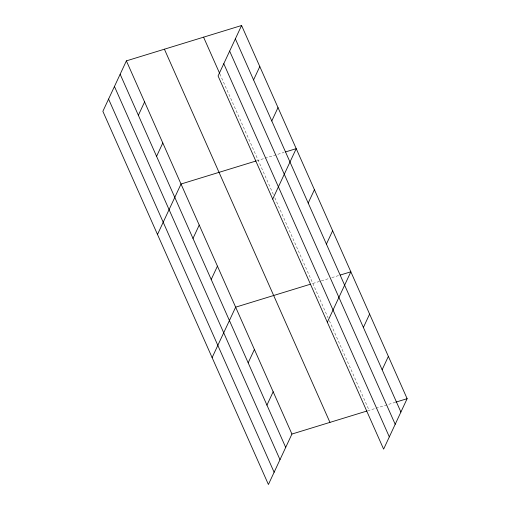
<?xml version="1.0" encoding="UTF-8"?>
<svg xmlns="http://www.w3.org/2000/svg" width="510" height="510" viewBox="0 0 510 510"><rect width="100%" height="100%" fill="white"/><g stroke="black" fill="none" stroke-linecap="round" stroke-linejoin="round"><path stroke-width="0.38" stroke-dasharray="2.55 1.91" d="M256.696 160.784L264.288 158.457M265.047 158.221L284.057 152.388M312.834 283.471L328.803 278.568M331.844 277.638L339.443 275.304M367.614 410.818L375.201 408.484M375.959 408.255L394.969 402.415M219.867 73.905L273.538 194.89M274.813 197.772L328.096 317.883M329.371 320.752L369.119 410.352"/><path stroke-width="0.76" d="M241.587 25.5L218.07 75.945L383.616 449.125L407.133 398.68L241.587 25.5L126.384 60.875L102.867 111.32L268.413 484.5L291.93 434.055L366.862 411.047M138.363 115.285L144.598 101.923M156.576 156.34L162.805 142.978M157.494 234.466L181.018 184.027L255.944 161.02M253.566 79.911L259.8 66.549M192.997 238.438L199.225 225.076M271.779 120.966L278.007 107.597M211.204 279.486L217.438 266.124M272.697 199.091L296.221 148.652L285.574 151.916M212.122 357.618L235.645 307.173L310.571 284.166M308.199 203.063L314.428 189.701M248.179 362.833L254.407 349.471M326.406 244.112L332.641 230.749M266.94 405.125L273.169 391.763M327.331 322.243L350.848 271.798L340.208 275.068M363.381 327.458L369.61 314.09M382.143 369.75L388.371 356.388M395.728 402.18L407.133 398.68M235.359 38.862L400.905 412.042M229.653 51.102L395.199 424.282M223.775 63.705L389.321 436.885M203.573 37.173L219.549 73.185M164.405 49.202L329.951 422.382M126.384 60.875L291.93 434.055M120.156 74.237L285.702 447.417M114.45 86.477L279.996 459.657M108.573 99.08L274.119 472.266"/></g></svg>
